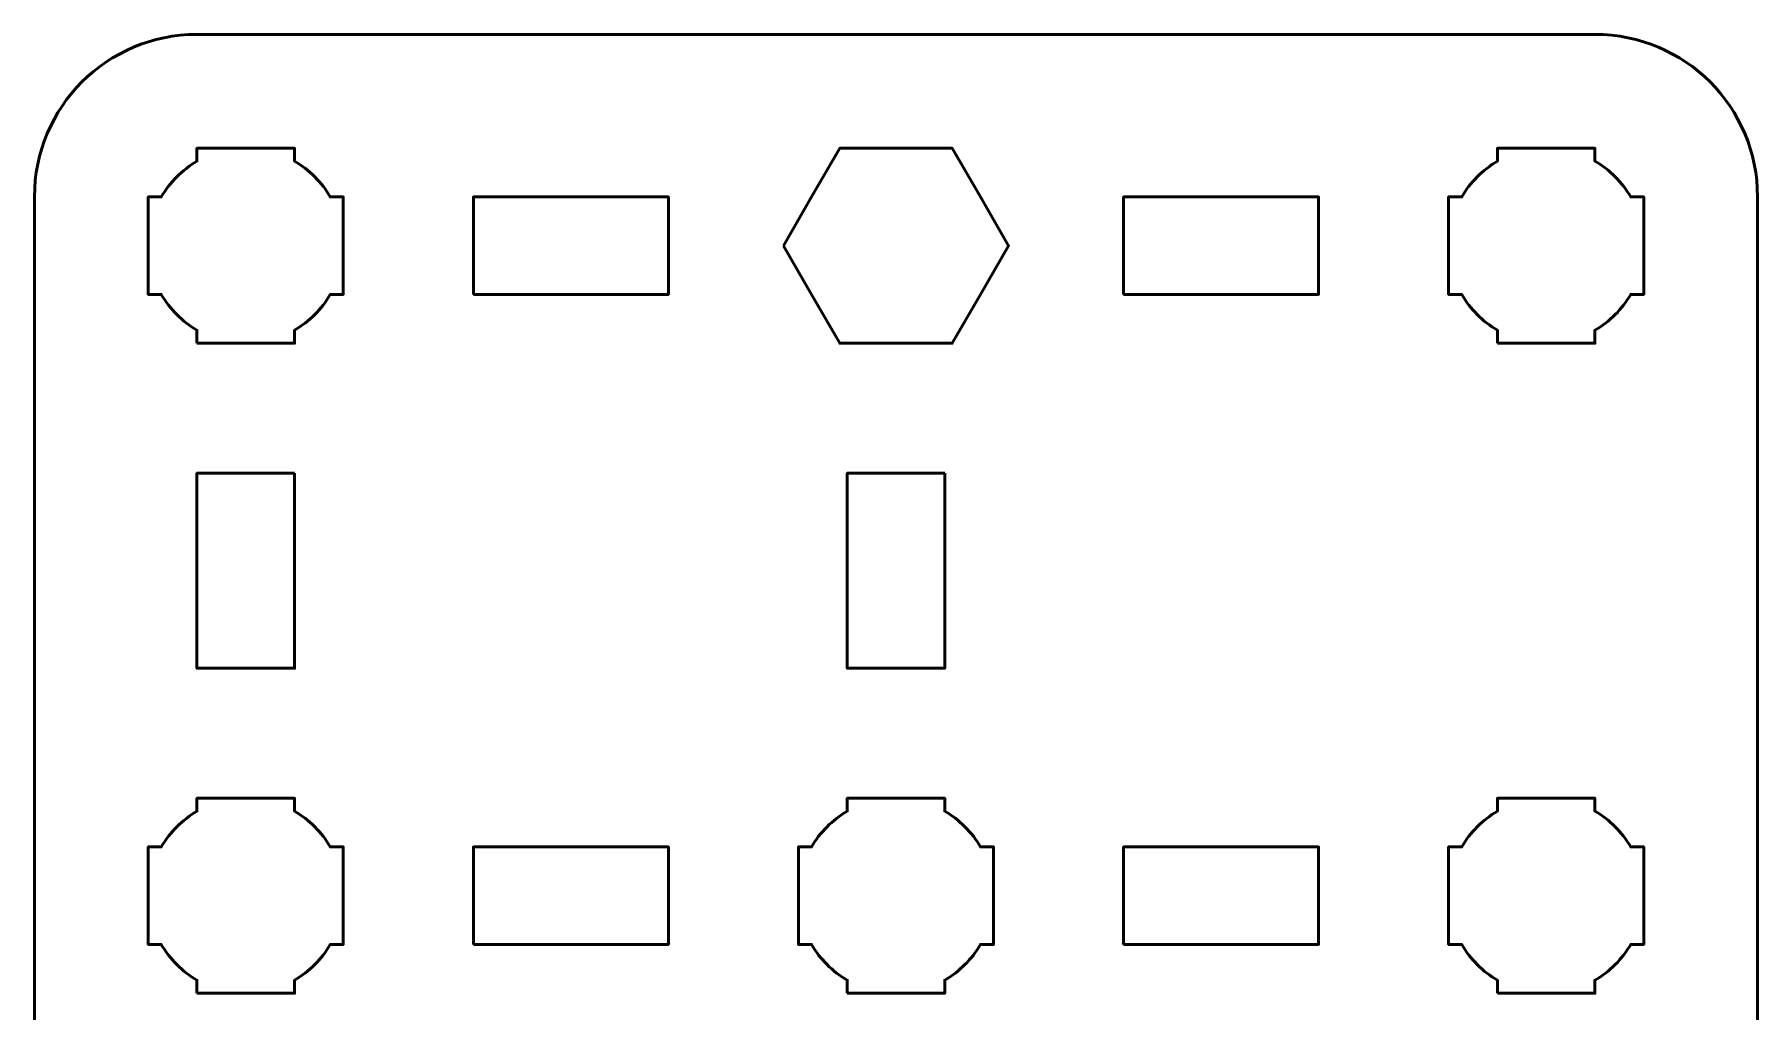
# Model space of a CAD drawing. Header units: centimetres. Extents: x -37.2 to 16.2, y -19.5 to -9.8.
# Drawn here: x -31.15 to -25.85, y -12.81 to -9.8 of the extents above; entities that cross this region are included whole.
import ezdxf

# ---------------------------------------------------------------- set-up
doc = ezdxf.new("R2010")
doc.units = ezdxf.units.CM
doc.header["$MEASUREMENT"] = 0
doc.layers.add('Layer 1', color=7, linetype='Continuous')

msp = doc.modelspace()

# ---------------------------------------------------------------- linework, layer by layer
at = {"layer": 'Layer 1', "color": 3, "lineweight": 53}
msp.add_open_spline([(-30.65011, -9.80004), (-30.92717, -9.80012), (-31.15005, -10.02319), (-31.15005, -10.30014), (-31.15005, -10.30014), (-31.15005, -10.30014), (-31.15005, -15.44999), (-31.15005, -15.44999), (-31.15005, -15.44999), (-31.15005, -15.44999), (-30.6501, -15.44999), (-30.6501, -15.44999), (-30.6501, -15.44999), (-30.6501, -15.44999), (-30.6501, -15.15), (-30.6501, -15.15), (-30.6501, -15.15), (-30.6501, -15.15), (-30.3501, -15.15), (-30.3501, -15.15), (-30.3501, -15.15), (-30.3501, -15.15), (-30.3501, -15.44999), (-30.3501, -15.44999), (-30.3501, -15.44999), (-30.3501, -15.44999), (-29.55003, -15.44999), (-29.55003, -15.44999), (-29.55003, -15.44999), (-29.55003, -15.44999), (-29.55003, -13.40004), (-29.55003, -13.40004), (-29.55003, -13.40004), (-29.55003, -13.40004), (-27.45004, -13.40004), (-27.45004, -13.40004), (-27.45004, -13.40004), (-27.45004, -13.40004), (-27.45004, -15.44999), (-27.45004, -15.44999), (-27.45004, -15.44999), (-27.45004, -15.44999), (-26.6501, -15.44999), (-26.6501, -15.44999), (-26.6501, -15.44999), (-26.6501, -15.44999), (-26.6501, -15.15), (-26.6501, -15.15), (-26.6501, -15.15), (-26.6501, -15.15), (-26.3501, -15.15), (-26.3501, -15.15), (-26.3501, -15.15), (-26.3501, -15.15), (-26.3501, -15.44999), (-26.3501, -15.44999), (-26.3501, -15.44999), (-26.3501, -15.44999), (-25.85001, -15.44999), (-25.85001, -15.44999), (-25.85001, -15.44999), (-25.85001, -15.44999), (-25.85001, -10.30014), (-25.85001, -10.30014), (-25.85001, -10.30014), (-25.85001, -10.02314), (-26.0731, -9.80004), (-26.3501, -9.80004), (-26.3501, -9.80004), (-26.3501, -9.80004), (-30.65011, -9.80004), (-30.65011, -9.80004)], degree=3, knots=[0, 0, 0, 0, 0.0555556, 0.0555556, 0.0555556, 0.0555556, 0.1111111, 0.1111111, 0.1111111, 0.1111111, 0.1666667, 0.1666667, 0.1666667, 0.1666667, 0.2222222, 0.2222222, 0.2222222, 0.2222222, 0.2777778, 0.2777778, 0.2777778, 0.2777778, 0.3333333, 0.3333333, 0.3333333, 0.3333333, 0.3888889, 0.3888889, 0.3888889, 0.3888889, 0.4444444, 0.4444444, 0.4444444, 0.4444444, 0.5, 0.5, 0.5, 0.5, 0.5555556, 0.5555556, 0.5555556, 0.5555556, 0.6111111, 0.6111111, 0.6111111, 0.6111111, 0.6666667, 0.6666667, 0.6666667, 0.6666667, 0.7222222, 0.7222222, 0.7222222, 0.7222222, 0.7777778, 0.7777778, 0.7777778, 0.7777778, 0.8333333, 0.8333333, 0.8333333, 0.8333333, 0.8888889, 0.8888889, 0.8888889, 0.8888889, 0.9444444, 0.9444444, 0.9444444, 0.9444444, 1, 1, 1, 1], dxfattribs=at)
at = {"layer": 'Layer 1', "lineweight": 53}
for points, knots in [([(-30.6501, -10.74999), (-30.6501, -10.74999), (-30.50158, -10.74999), (-30.50158, -10.74999), (-30.50158, -10.74999), (-30.50158, -10.74999), (-30.50003, -10.75001), (-30.50003, -10.75001), (-30.50003, -10.75001), (-30.50003, -10.75001), (-30.49848, -10.74999), (-30.49848, -10.74999), (-30.49848, -10.74999), (-30.49848, -10.74999), (-30.3501, -10.74999), (-30.3501, -10.74999), (-30.3501, -10.74999), (-30.3501, -10.74999), (-30.3501, -10.7099), (-30.3501, -10.7099), (-30.3501, -10.7099), (-30.30453, -10.68355), (-30.26655, -10.64555), (-30.24019, -10.6), (-30.24019, -10.6), (-30.24019, -10.6), (-30.2001, -10.6), (-30.2001, -10.6), (-30.2001, -10.6), (-30.2001, -10.6), (-30.2001, -10.45595), (-30.2001, -10.45595), (-30.2001, -10.45595), (-30.2001, -10.45595), (-30.20004, -10.45001), (-30.20004, -10.45001), (-30.20004, -10.45001), (-30.20004, -10.45001), (-30.2001, -10.44407), (-30.2001, -10.44407), (-30.2001, -10.44407), (-30.2001, -10.44407), (-30.2001, -10.3), (-30.2001, -10.3), (-30.2001, -10.3), (-30.2001, -10.3), (-30.24017, -10.3), (-30.24017, -10.3), (-30.24017, -10.3), (-30.26653, -10.25443), (-30.30452, -10.21644), (-30.3501, -10.1901), (-30.3501, -10.1901), (-30.3501, -10.1901), (-30.3501, -10.15), (-30.3501, -10.15), (-30.3501, -10.15), (-30.3501, -10.15), (-30.6501, -10.15), (-30.6501, -10.15), (-30.6501, -10.15), (-30.6501, -10.15), (-30.6501, -10.19019), (-30.6501, -10.19019), (-30.6501, -10.19019), (-30.6956, -10.21653), (-30.73354, -10.25449), (-30.75988, -10.3), (-30.75988, -10.3), (-30.75988, -10.3), (-30.80009, -10.3), (-30.80009, -10.3), (-30.80009, -10.3), (-30.80009, -10.3), (-30.80009, -10.6), (-30.80009, -10.6), (-30.80009, -10.6), (-30.80009, -10.6), (-30.75986, -10.6), (-30.75986, -10.6), (-30.75986, -10.6), (-30.73352, -10.6455), (-30.69559, -10.68346), (-30.6501, -10.7098), (-30.6501, -10.7098), (-30.6501, -10.7098), (-30.6501, -10.74999), (-30.6501, -10.74999)], [0, 0, 0, 0, 0.0454545, 0.0454545, 0.0454545, 0.0454545, 0.0909091, 0.0909091, 0.0909091, 0.0909091, 0.1363636, 0.1363636, 0.1363636, 0.1363636, 0.1818182, 0.1818182, 0.1818182, 0.1818182, 0.2272727, 0.2272727, 0.2272727, 0.2272727, 0.2727273, 0.2727273, 0.2727273, 0.2727273, 0.3181818, 0.3181818, 0.3181818, 0.3181818, 0.3636364, 0.3636364, 0.3636364, 0.3636364, 0.4090909, 0.4090909, 0.4090909, 0.4090909, 0.4545455, 0.4545455, 0.4545455, 0.4545455, 0.5, 0.5, 0.5, 0.5, 0.5454545, 0.5454545, 0.5454545, 0.5454545, 0.5909091, 0.5909091, 0.5909091, 0.5909091, 0.6363636, 0.6363636, 0.6363636, 0.6363636, 0.6818182, 0.6818182, 0.6818182, 0.6818182, 0.7272727, 0.7272727, 0.7272727, 0.7272727, 0.7727273, 0.7727273, 0.7727273, 0.7727273, 0.8181818, 0.8181818, 0.8181818, 0.8181818, 0.8636364, 0.8636364, 0.8636364, 0.8636364, 0.9090909, 0.9090909, 0.9090909, 0.9090909, 0.9545455, 0.9545455, 0.9545455, 0.9545455, 1, 1, 1, 1]), ([(-28.84641, -10.44997), (-28.84641, -10.44997), (-28.75981, -10.29996), (-28.75981, -10.29996), (-28.75981, -10.29996), (-28.75981, -10.29996), (-28.67321, -10.14997), (-28.67321, -10.14997), (-28.67321, -10.14997), (-28.67321, -10.14997), (-28.5, -10.14997), (-28.5, -10.14997), (-28.5, -10.14997), (-28.5, -10.14997), (-28.32679, -10.14997), (-28.32679, -10.14997), (-28.32679, -10.14997), (-28.32679, -10.14997), (-28.24019, -10.29996), (-28.24019, -10.29996), (-28.24019, -10.29996), (-28.24019, -10.29996), (-28.15359, -10.44997), (-28.15359, -10.44997), (-28.15359, -10.44997), (-28.15359, -10.44997), (-28.24019, -10.59998), (-28.24019, -10.59998), (-28.24019, -10.59998), (-28.24019, -10.59998), (-28.32679, -10.74997), (-28.32679, -10.74997), (-28.32679, -10.74997), (-28.32679, -10.74997), (-28.5, -10.74997), (-28.5, -10.74997), (-28.5, -10.74997), (-28.5, -10.74997), (-28.67321, -10.74997), (-28.67321, -10.74997), (-28.67321, -10.74997), (-28.67321, -10.74997), (-28.75981, -10.59998), (-28.75981, -10.59998), (-28.75981, -10.59998), (-28.75981, -10.59998), (-28.84641, -10.44997), (-28.84641, -10.44997)], [0, 0, 0, 0, 0.0833333, 0.0833333, 0.0833333, 0.0833333, 0.1666667, 0.1666667, 0.1666667, 0.1666667, 0.25, 0.25, 0.25, 0.25, 0.3333333, 0.3333333, 0.3333333, 0.3333333, 0.4166667, 0.4166667, 0.4166667, 0.4166667, 0.5, 0.5, 0.5, 0.5, 0.5833333, 0.5833333, 0.5833333, 0.5833333, 0.6666667, 0.6666667, 0.6666667, 0.6666667, 0.75, 0.75, 0.75, 0.75, 0.8333333, 0.8333333, 0.8333333, 0.8333333, 0.9166667, 0.9166667, 0.9166667, 0.9166667, 1, 1, 1, 1]), ([(-26.6501, -10.74999), (-26.6501, -10.74999), (-26.50158, -10.74999), (-26.50158, -10.74999), (-26.50158, -10.74999), (-26.50158, -10.74999), (-26.50003, -10.75001), (-26.50003, -10.75001), (-26.50003, -10.75001), (-26.50003, -10.75001), (-26.49848, -10.74999), (-26.49848, -10.74999), (-26.49848, -10.74999), (-26.49848, -10.74999), (-26.3501, -10.74999), (-26.3501, -10.74999), (-26.3501, -10.74999), (-26.3501, -10.74999), (-26.3501, -10.7099), (-26.3501, -10.7099), (-26.3501, -10.7099), (-26.30453, -10.68355), (-26.26655, -10.64555), (-26.24019, -10.6), (-26.24019, -10.6), (-26.24019, -10.6), (-26.2001, -10.6), (-26.2001, -10.6), (-26.2001, -10.6), (-26.2001, -10.6), (-26.2001, -10.45595), (-26.2001, -10.45595), (-26.2001, -10.45595), (-26.2001, -10.45595), (-26.20004, -10.45001), (-26.20004, -10.45001), (-26.20004, -10.45001), (-26.20004, -10.45001), (-26.2001, -10.44407), (-26.2001, -10.44407), (-26.2001, -10.44407), (-26.2001, -10.44407), (-26.2001, -10.3), (-26.2001, -10.3), (-26.2001, -10.3), (-26.2001, -10.3), (-26.24017, -10.3), (-26.24017, -10.3), (-26.24017, -10.3), (-26.26653, -10.25443), (-26.30452, -10.21644), (-26.3501, -10.1901), (-26.3501, -10.1901), (-26.3501, -10.1901), (-26.3501, -10.15), (-26.3501, -10.15), (-26.3501, -10.15), (-26.3501, -10.15), (-26.6501, -10.15), (-26.6501, -10.15), (-26.6501, -10.15), (-26.6501, -10.15), (-26.6501, -10.19019), (-26.6501, -10.19019), (-26.6501, -10.19019), (-26.6956, -10.21653), (-26.73354, -10.25449), (-26.75988, -10.3), (-26.75988, -10.3), (-26.75988, -10.3), (-26.80009, -10.3), (-26.80009, -10.3), (-26.80009, -10.3), (-26.80009, -10.3), (-26.80009, -10.6), (-26.80009, -10.6), (-26.80009, -10.6), (-26.80009, -10.6), (-26.75986, -10.6), (-26.75986, -10.6), (-26.75986, -10.6), (-26.73352, -10.6455), (-26.69559, -10.68346), (-26.6501, -10.7098), (-26.6501, -10.7098), (-26.6501, -10.7098), (-26.6501, -10.74999), (-26.6501, -10.74999)], [0, 0, 0, 0, 0.0454545, 0.0454545, 0.0454545, 0.0454545, 0.0909091, 0.0909091, 0.0909091, 0.0909091, 0.1363636, 0.1363636, 0.1363636, 0.1363636, 0.1818182, 0.1818182, 0.1818182, 0.1818182, 0.2272727, 0.2272727, 0.2272727, 0.2272727, 0.2727273, 0.2727273, 0.2727273, 0.2727273, 0.3181818, 0.3181818, 0.3181818, 0.3181818, 0.3636364, 0.3636364, 0.3636364, 0.3636364, 0.4090909, 0.4090909, 0.4090909, 0.4090909, 0.4545455, 0.4545455, 0.4545455, 0.4545455, 0.5, 0.5, 0.5, 0.5, 0.5454545, 0.5454545, 0.5454545, 0.5454545, 0.5909091, 0.5909091, 0.5909091, 0.5909091, 0.6363636, 0.6363636, 0.6363636, 0.6363636, 0.6818182, 0.6818182, 0.6818182, 0.6818182, 0.7272727, 0.7272727, 0.7272727, 0.7272727, 0.7727273, 0.7727273, 0.7727273, 0.7727273, 0.8181818, 0.8181818, 0.8181818, 0.8181818, 0.8636364, 0.8636364, 0.8636364, 0.8636364, 0.9090909, 0.9090909, 0.9090909, 0.9090909, 0.9545455, 0.9545455, 0.9545455, 0.9545455, 1, 1, 1, 1]), ([(-29.8001, -10.59997), (-29.8001, -10.59997), (-29.8001, -10.29996), (-29.8001, -10.29996), (-29.8001, -10.29996), (-29.8001, -10.29996), (-29.20011, -10.29996), (-29.20011, -10.29996), (-29.20011, -10.29996), (-29.20011, -10.29996), (-29.20011, -10.59997), (-29.20011, -10.59997), (-29.20011, -10.59997), (-29.20011, -10.59997), (-29.8001, -10.59997), (-29.8001, -10.59997)], [0, 0, 0, 0, 0.25, 0.25, 0.25, 0.25, 0.5, 0.5, 0.5, 0.5, 0.75, 0.75, 0.75, 0.75, 1, 1, 1, 1]), ([(-27.8001, -10.59997), (-27.8001, -10.59997), (-27.8001, -10.29996), (-27.8001, -10.29996), (-27.8001, -10.29996), (-27.8001, -10.29996), (-27.20011, -10.29996), (-27.20011, -10.29996), (-27.20011, -10.29996), (-27.20011, -10.29996), (-27.20011, -10.59997), (-27.20011, -10.59997), (-27.20011, -10.59997), (-27.20011, -10.59997), (-27.8001, -10.59997), (-27.8001, -10.59997)], [0, 0, 0, 0, 0.25, 0.25, 0.25, 0.25, 0.5, 0.5, 0.5, 0.5, 0.75, 0.75, 0.75, 0.75, 1, 1, 1, 1]), ([(-30.3501, -11.15009), (-30.3501, -11.15009), (-30.65011, -11.15009), (-30.65011, -11.15009), (-30.65011, -11.15009), (-30.65011, -11.15009), (-30.65011, -11.75008), (-30.65011, -11.75008), (-30.65011, -11.75008), (-30.65011, -11.75008), (-30.3501, -11.75008), (-30.3501, -11.75008), (-30.3501, -11.75008), (-30.3501, -11.75008), (-30.3501, -11.15009), (-30.3501, -11.15009)], [0, 0, 0, 0, 0.25, 0.25, 0.25, 0.25, 0.5, 0.5, 0.5, 0.5, 0.75, 0.75, 0.75, 0.75, 1, 1, 1, 1]), ([(-28.3501, -11.15009), (-28.3501, -11.15009), (-28.65011, -11.15009), (-28.65011, -11.15009), (-28.65011, -11.15009), (-28.65011, -11.15009), (-28.65011, -11.75008), (-28.65011, -11.75008), (-28.65011, -11.75008), (-28.65011, -11.75008), (-28.3501, -11.75008), (-28.3501, -11.75008), (-28.3501, -11.75008), (-28.3501, -11.75008), (-28.3501, -11.15009), (-28.3501, -11.15009)], [0, 0, 0, 0, 0.25, 0.25, 0.25, 0.25, 0.5, 0.5, 0.5, 0.5, 0.75, 0.75, 0.75, 0.75, 1, 1, 1, 1]), ([(-30.6501, -12.74999), (-30.6501, -12.74999), (-30.50158, -12.74999), (-30.50158, -12.74999), (-30.50158, -12.74999), (-30.50158, -12.74999), (-30.50003, -12.75001), (-30.50003, -12.75001), (-30.50003, -12.75001), (-30.50003, -12.75001), (-30.49848, -12.74999), (-30.49848, -12.74999), (-30.49848, -12.74999), (-30.49848, -12.74999), (-30.3501, -12.74999), (-30.3501, -12.74999), (-30.3501, -12.74999), (-30.3501, -12.74999), (-30.3501, -12.7099), (-30.3501, -12.7099), (-30.3501, -12.7099), (-30.30453, -12.68355), (-30.26655, -12.64555), (-30.24019, -12.6), (-30.24019, -12.6), (-30.24019, -12.6), (-30.2001, -12.6), (-30.2001, -12.6), (-30.2001, -12.6), (-30.2001, -12.6), (-30.2001, -12.45595), (-30.2001, -12.45595), (-30.2001, -12.45595), (-30.2001, -12.45595), (-30.20004, -12.45001), (-30.20004, -12.45001), (-30.20004, -12.45001), (-30.20004, -12.45001), (-30.2001, -12.44407), (-30.2001, -12.44407), (-30.2001, -12.44407), (-30.2001, -12.44407), (-30.2001, -12.3), (-30.2001, -12.3), (-30.2001, -12.3), (-30.2001, -12.3), (-30.24017, -12.3), (-30.24017, -12.3), (-30.24017, -12.3), (-30.26653, -12.25443), (-30.30452, -12.21644), (-30.3501, -12.1901), (-30.3501, -12.1901), (-30.3501, -12.1901), (-30.3501, -12.15), (-30.3501, -12.15), (-30.3501, -12.15), (-30.3501, -12.15), (-30.6501, -12.15), (-30.6501, -12.15), (-30.6501, -12.15), (-30.6501, -12.15), (-30.6501, -12.19019), (-30.6501, -12.19019), (-30.6501, -12.19019), (-30.6956, -12.21653), (-30.73354, -12.25449), (-30.75988, -12.3), (-30.75988, -12.3), (-30.75988, -12.3), (-30.80009, -12.3), (-30.80009, -12.3), (-30.80009, -12.3), (-30.80009, -12.3), (-30.80009, -12.6), (-30.80009, -12.6), (-30.80009, -12.6), (-30.80009, -12.6), (-30.75986, -12.6), (-30.75986, -12.6), (-30.75986, -12.6), (-30.73352, -12.6455), (-30.69559, -12.68346), (-30.6501, -12.7098), (-30.6501, -12.7098), (-30.6501, -12.7098), (-30.6501, -12.74999), (-30.6501, -12.74999)], [0, 0, 0, 0, 0.0454545, 0.0454545, 0.0454545, 0.0454545, 0.0909091, 0.0909091, 0.0909091, 0.0909091, 0.1363636, 0.1363636, 0.1363636, 0.1363636, 0.1818182, 0.1818182, 0.1818182, 0.1818182, 0.2272727, 0.2272727, 0.2272727, 0.2272727, 0.2727273, 0.2727273, 0.2727273, 0.2727273, 0.3181818, 0.3181818, 0.3181818, 0.3181818, 0.3636364, 0.3636364, 0.3636364, 0.3636364, 0.4090909, 0.4090909, 0.4090909, 0.4090909, 0.4545455, 0.4545455, 0.4545455, 0.4545455, 0.5, 0.5, 0.5, 0.5, 0.5454545, 0.5454545, 0.5454545, 0.5454545, 0.5909091, 0.5909091, 0.5909091, 0.5909091, 0.6363636, 0.6363636, 0.6363636, 0.6363636, 0.6818182, 0.6818182, 0.6818182, 0.6818182, 0.7272727, 0.7272727, 0.7272727, 0.7272727, 0.7727273, 0.7727273, 0.7727273, 0.7727273, 0.8181818, 0.8181818, 0.8181818, 0.8181818, 0.8636364, 0.8636364, 0.8636364, 0.8636364, 0.9090909, 0.9090909, 0.9090909, 0.9090909, 0.9545455, 0.9545455, 0.9545455, 0.9545455, 1, 1, 1, 1]), ([(-28.6501, -12.74999), (-28.6501, -12.74999), (-28.50158, -12.74999), (-28.50158, -12.74999), (-28.50158, -12.74999), (-28.50158, -12.74999), (-28.50003, -12.75001), (-28.50003, -12.75001), (-28.50003, -12.75001), (-28.50003, -12.75001), (-28.49848, -12.74999), (-28.49848, -12.74999), (-28.49848, -12.74999), (-28.49848, -12.74999), (-28.3501, -12.74999), (-28.3501, -12.74999), (-28.3501, -12.74999), (-28.3501, -12.74999), (-28.3501, -12.7099), (-28.3501, -12.7099), (-28.3501, -12.7099), (-28.30453, -12.68355), (-28.26655, -12.64555), (-28.24019, -12.6), (-28.24019, -12.6), (-28.24019, -12.6), (-28.2001, -12.6), (-28.2001, -12.6), (-28.2001, -12.6), (-28.2001, -12.6), (-28.2001, -12.45595), (-28.2001, -12.45595), (-28.2001, -12.45595), (-28.2001, -12.45595), (-28.20004, -12.45001), (-28.20004, -12.45001), (-28.20004, -12.45001), (-28.20004, -12.45001), (-28.2001, -12.44407), (-28.2001, -12.44407), (-28.2001, -12.44407), (-28.2001, -12.44407), (-28.2001, -12.3), (-28.2001, -12.3), (-28.2001, -12.3), (-28.2001, -12.3), (-28.24017, -12.3), (-28.24017, -12.3), (-28.24017, -12.3), (-28.26653, -12.25443), (-28.30452, -12.21644), (-28.3501, -12.1901), (-28.3501, -12.1901), (-28.3501, -12.1901), (-28.3501, -12.15), (-28.3501, -12.15), (-28.3501, -12.15), (-28.3501, -12.15), (-28.6501, -12.15), (-28.6501, -12.15), (-28.6501, -12.15), (-28.6501, -12.15), (-28.6501, -12.19019), (-28.6501, -12.19019), (-28.6501, -12.19019), (-28.6956, -12.21653), (-28.73354, -12.25449), (-28.75988, -12.3), (-28.75988, -12.3), (-28.75988, -12.3), (-28.80009, -12.3), (-28.80009, -12.3), (-28.80009, -12.3), (-28.80009, -12.3), (-28.80009, -12.6), (-28.80009, -12.6), (-28.80009, -12.6), (-28.80009, -12.6), (-28.75986, -12.6), (-28.75986, -12.6), (-28.75986, -12.6), (-28.73352, -12.6455), (-28.69559, -12.68346), (-28.6501, -12.7098), (-28.6501, -12.7098), (-28.6501, -12.7098), (-28.6501, -12.74999), (-28.6501, -12.74999)], [0, 0, 0, 0, 0.0454545, 0.0454545, 0.0454545, 0.0454545, 0.0909091, 0.0909091, 0.0909091, 0.0909091, 0.1363636, 0.1363636, 0.1363636, 0.1363636, 0.1818182, 0.1818182, 0.1818182, 0.1818182, 0.2272727, 0.2272727, 0.2272727, 0.2272727, 0.2727273, 0.2727273, 0.2727273, 0.2727273, 0.3181818, 0.3181818, 0.3181818, 0.3181818, 0.3636364, 0.3636364, 0.3636364, 0.3636364, 0.4090909, 0.4090909, 0.4090909, 0.4090909, 0.4545455, 0.4545455, 0.4545455, 0.4545455, 0.5, 0.5, 0.5, 0.5, 0.5454545, 0.5454545, 0.5454545, 0.5454545, 0.5909091, 0.5909091, 0.5909091, 0.5909091, 0.6363636, 0.6363636, 0.6363636, 0.6363636, 0.6818182, 0.6818182, 0.6818182, 0.6818182, 0.7272727, 0.7272727, 0.7272727, 0.7272727, 0.7727273, 0.7727273, 0.7727273, 0.7727273, 0.8181818, 0.8181818, 0.8181818, 0.8181818, 0.8636364, 0.8636364, 0.8636364, 0.8636364, 0.9090909, 0.9090909, 0.9090909, 0.9090909, 0.9545455, 0.9545455, 0.9545455, 0.9545455, 1, 1, 1, 1]), ([(-26.6501, -12.74999), (-26.6501, -12.74999), (-26.50158, -12.74999), (-26.50158, -12.74999), (-26.50158, -12.74999), (-26.50158, -12.74999), (-26.50003, -12.75001), (-26.50003, -12.75001), (-26.50003, -12.75001), (-26.50003, -12.75001), (-26.49848, -12.74999), (-26.49848, -12.74999), (-26.49848, -12.74999), (-26.49848, -12.74999), (-26.3501, -12.74999), (-26.3501, -12.74999), (-26.3501, -12.74999), (-26.3501, -12.74999), (-26.3501, -12.7099), (-26.3501, -12.7099), (-26.3501, -12.7099), (-26.30453, -12.68355), (-26.26655, -12.64555), (-26.24019, -12.6), (-26.24019, -12.6), (-26.24019, -12.6), (-26.2001, -12.6), (-26.2001, -12.6), (-26.2001, -12.6), (-26.2001, -12.6), (-26.2001, -12.45595), (-26.2001, -12.45595), (-26.2001, -12.45595), (-26.2001, -12.45595), (-26.20004, -12.45001), (-26.20004, -12.45001), (-26.20004, -12.45001), (-26.20004, -12.45001), (-26.2001, -12.44407), (-26.2001, -12.44407), (-26.2001, -12.44407), (-26.2001, -12.44407), (-26.2001, -12.3), (-26.2001, -12.3), (-26.2001, -12.3), (-26.2001, -12.3), (-26.24017, -12.3), (-26.24017, -12.3), (-26.24017, -12.3), (-26.26653, -12.25443), (-26.30452, -12.21644), (-26.3501, -12.1901), (-26.3501, -12.1901), (-26.3501, -12.1901), (-26.3501, -12.15), (-26.3501, -12.15), (-26.3501, -12.15), (-26.3501, -12.15), (-26.6501, -12.15), (-26.6501, -12.15), (-26.6501, -12.15), (-26.6501, -12.15), (-26.6501, -12.19019), (-26.6501, -12.19019), (-26.6501, -12.19019), (-26.6956, -12.21653), (-26.73354, -12.25449), (-26.75988, -12.3), (-26.75988, -12.3), (-26.75988, -12.3), (-26.80009, -12.3), (-26.80009, -12.3), (-26.80009, -12.3), (-26.80009, -12.3), (-26.80009, -12.6), (-26.80009, -12.6), (-26.80009, -12.6), (-26.80009, -12.6), (-26.75986, -12.6), (-26.75986, -12.6), (-26.75986, -12.6), (-26.73352, -12.6455), (-26.69559, -12.68346), (-26.6501, -12.7098), (-26.6501, -12.7098), (-26.6501, -12.7098), (-26.6501, -12.74999), (-26.6501, -12.74999)], [0, 0, 0, 0, 0.0454545, 0.0454545, 0.0454545, 0.0454545, 0.0909091, 0.0909091, 0.0909091, 0.0909091, 0.1363636, 0.1363636, 0.1363636, 0.1363636, 0.1818182, 0.1818182, 0.1818182, 0.1818182, 0.2272727, 0.2272727, 0.2272727, 0.2272727, 0.2727273, 0.2727273, 0.2727273, 0.2727273, 0.3181818, 0.3181818, 0.3181818, 0.3181818, 0.3636364, 0.3636364, 0.3636364, 0.3636364, 0.4090909, 0.4090909, 0.4090909, 0.4090909, 0.4545455, 0.4545455, 0.4545455, 0.4545455, 0.5, 0.5, 0.5, 0.5, 0.5454545, 0.5454545, 0.5454545, 0.5454545, 0.5909091, 0.5909091, 0.5909091, 0.5909091, 0.6363636, 0.6363636, 0.6363636, 0.6363636, 0.6818182, 0.6818182, 0.6818182, 0.6818182, 0.7272727, 0.7272727, 0.7272727, 0.7272727, 0.7727273, 0.7727273, 0.7727273, 0.7727273, 0.8181818, 0.8181818, 0.8181818, 0.8181818, 0.8636364, 0.8636364, 0.8636364, 0.8636364, 0.9090909, 0.9090909, 0.9090909, 0.9090909, 0.9545455, 0.9545455, 0.9545455, 0.9545455, 1, 1, 1, 1]), ([(-29.8001, -12.59997), (-29.8001, -12.59997), (-29.8001, -12.29996), (-29.8001, -12.29996), (-29.8001, -12.29996), (-29.8001, -12.29996), (-29.20011, -12.29996), (-29.20011, -12.29996), (-29.20011, -12.29996), (-29.20011, -12.29996), (-29.20011, -12.59997), (-29.20011, -12.59997), (-29.20011, -12.59997), (-29.20011, -12.59997), (-29.8001, -12.59997), (-29.8001, -12.59997)], [0, 0, 0, 0, 0.25, 0.25, 0.25, 0.25, 0.5, 0.5, 0.5, 0.5, 0.75, 0.75, 0.75, 0.75, 1, 1, 1, 1]), ([(-27.8001, -12.59997), (-27.8001, -12.59997), (-27.8001, -12.29996), (-27.8001, -12.29996), (-27.8001, -12.29996), (-27.8001, -12.29996), (-27.20011, -12.29996), (-27.20011, -12.29996), (-27.20011, -12.29996), (-27.20011, -12.29996), (-27.20011, -12.59997), (-27.20011, -12.59997), (-27.20011, -12.59997), (-27.20011, -12.59997), (-27.8001, -12.59997), (-27.8001, -12.59997)], [0, 0, 0, 0, 0.25, 0.25, 0.25, 0.25, 0.5, 0.5, 0.5, 0.5, 0.75, 0.75, 0.75, 0.75, 1, 1, 1, 1])]:
    msp.add_open_spline(points, degree=3, knots=knots, dxfattribs=at)

doc.saveas('drawing.dxf')
